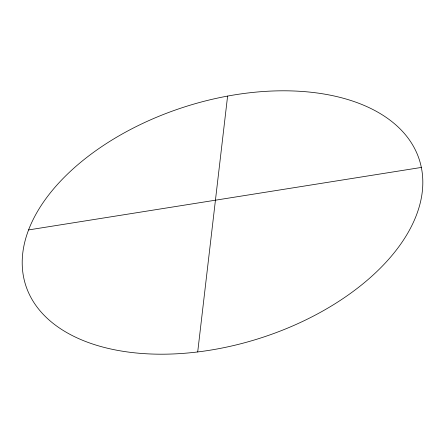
<?xml version="1.0" encoding="UTF-8"?>
<svg xmlns="http://www.w3.org/2000/svg" width="445" height="445" viewBox="0 0 445 445"><rect width="100%" height="100%" fill="white"/><g stroke="black" fill="none" stroke-linecap="round" stroke-linejoin="round"><path stroke-width="0.67" d="M197.708 351.945L227.606 96.076M28.586 229.926L421.337 167.437A206.575 121.641 -17.6 0 1 144.191 353.642A206.575 121.641 -17.6 0 1 102.011 146.422A206.575 121.641 -17.6 0 1 421.337 167.437"/></g></svg>
